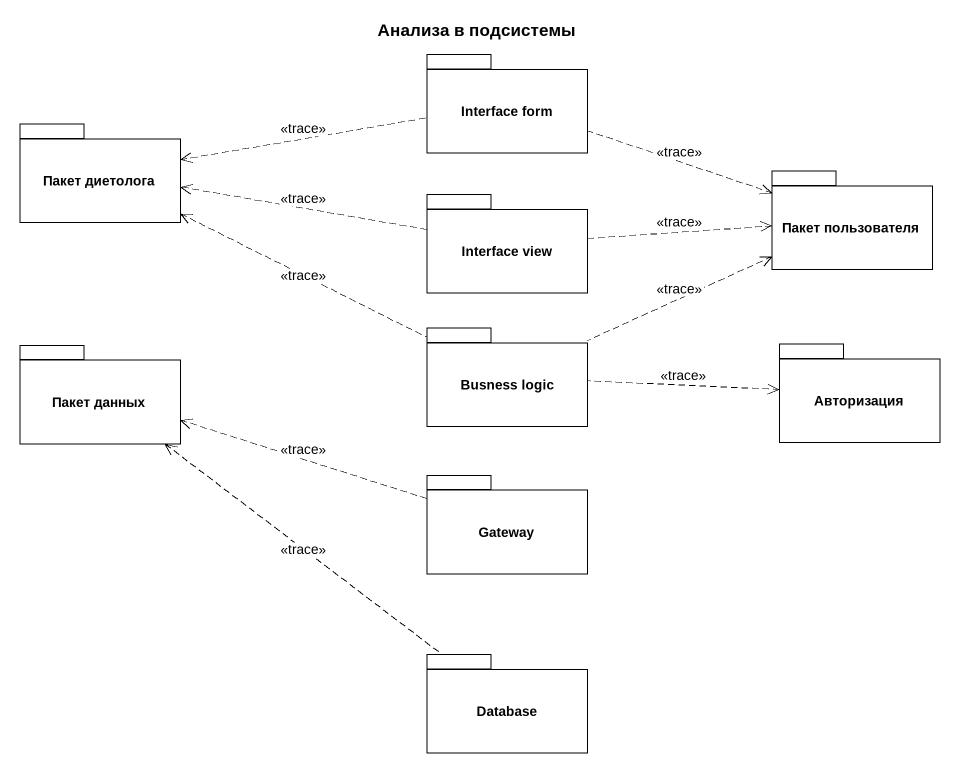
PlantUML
@startuml
title Анализа в подсистемы
package "Interface form" as Interface_form {
}
package "Пакет диетолога" as Пакет_диетолога {
}
package "Пакет пользователя" as Пакет_пользователя {
}
package "Interface view" as Interface_view {
}
package "Пакет данных" as Пакет_данных {
}
package "Busness logic" as Busness_logic {
}
package Авторизация {
}
package Gateway {
}
package "Database" as Database_ {
}
Пакет_диетолога <.right. Interface_form : <<trace>>
Пакет_диетолога <.right. Busness_logic : <<trace>>
Пакет_пользователя <.left. Interface_form : <<trace>>
Пакет_пользователя <.left. Busness_logic : <<trace>>
Interface_view .left.> Пакет_диетолога : <<trace>>
Interface_view .right.> Пакет_пользователя : <<trace>>
Пакет_данных <.. Database_ : <<trace>>
Авторизация <.left. Busness_logic : <<trace>>
Gateway .left.> Пакет_данных : <<trace>>
@enduml
